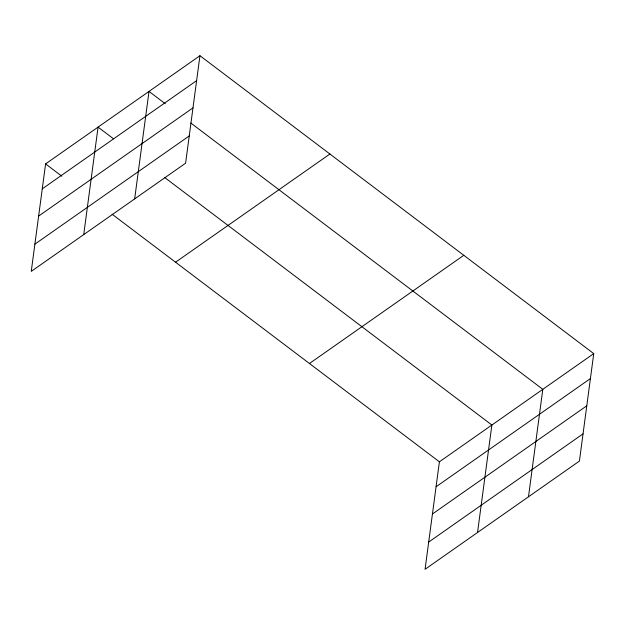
<?xml version="1.0" encoding="UTF-8"?>
<svg xmlns="http://www.w3.org/2000/svg" width="625" height="625" viewBox="0 0 625 625"><rect width="100%" height="100%" fill="white"/><g stroke="black" fill="none" stroke-linecap="round" stroke-linejoin="round"><path stroke-width="0.94" d="M199.945 55.711L45.594 163.906L31.25 271.383L185.602 163.188L199.945 55.711L593.75 353.617L579.406 461.094L425.055 569.289L439.398 461.812L593.75 353.617M83.727 234.594L98.07 127.117L113.539 138.82M134.664 198.891L149.008 91.414L165.25 103.703M477.539 532.508L491.875 425.023L164.594 177.445M528.477 496.805L542.812 389.32L190.781 123.008M42.258 188.852L196.609 80.656M38.625 216.086L192.977 107.891M34.883 244.148L189.234 135.953M175.547 262.211L329.898 154.016M309.445 363.5L463.797 255.305M436.07 486.766L590.422 378.57M432.438 514L586.789 405.805M428.695 542.055L583.039 433.859M45.594 163.906L61.836 176.195M112.117 214.227L439.398 461.812"/></g></svg>
